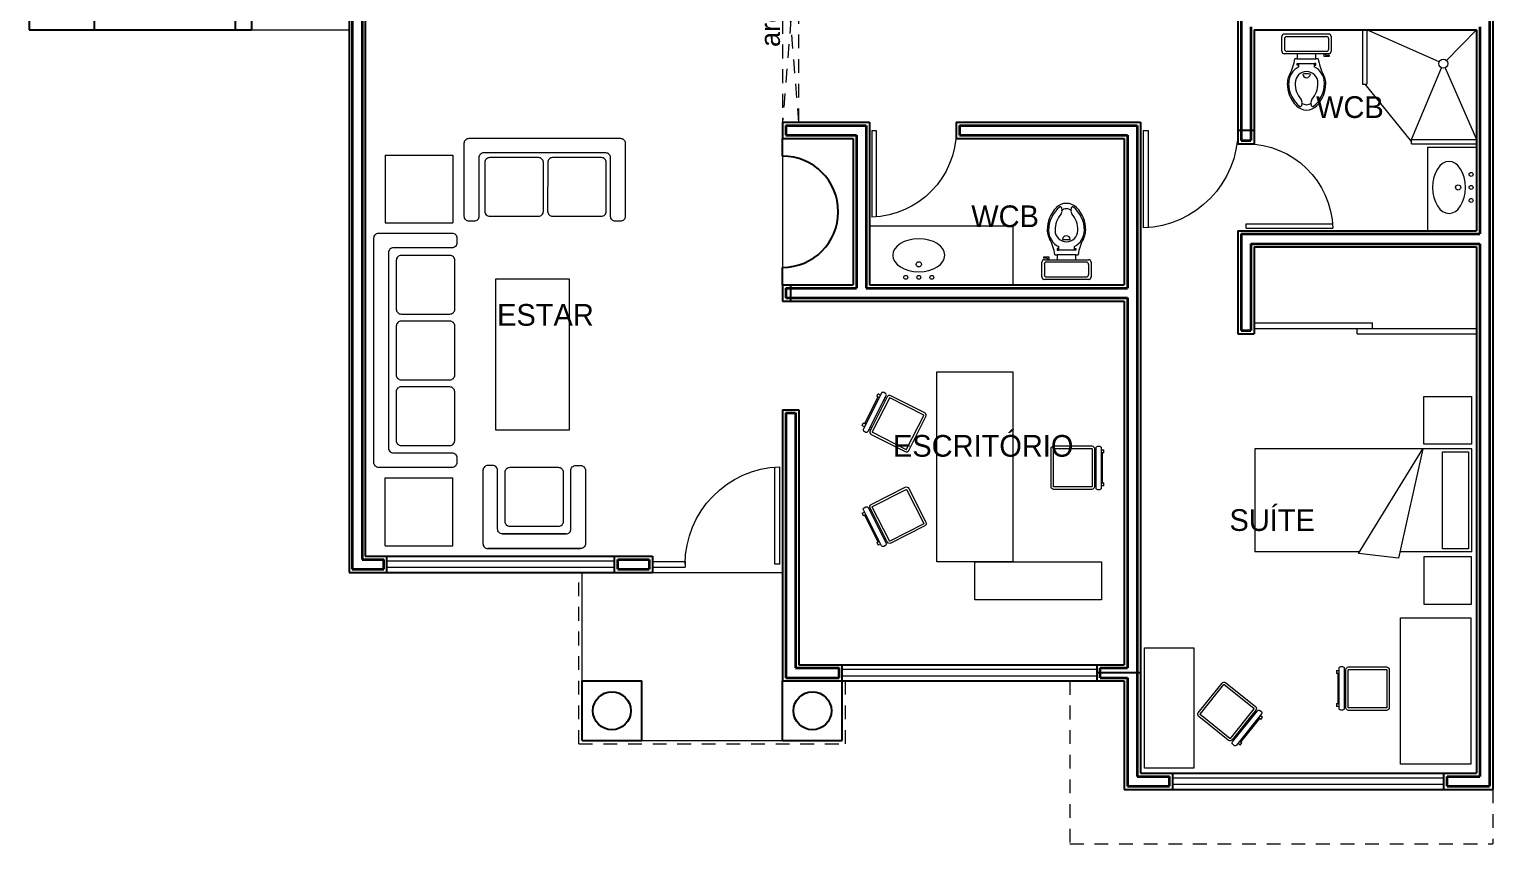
# Model space of a CAD drawing. Header units: millimetres. Extents: x 238 to 272, y 215.7 to 235.8.
# Drawn here: x 237.98 to 251.48, y 215.73 to 223.24 of the extents above; entities that cross this region are included whole.
import ezdxf

# ---------------------------------------------------------------- set-up
doc = ezdxf.new("R2010")
doc.units = ezdxf.units.MM
for name, pattern in [('CENTER2', [28.575, 19.05, -3.175, 3.175, -3.175]), ('DASHED', [19.05, 12.7, -6.35]), ('HIDDEN', [9.525, 6.35, -3.175])]:
    doc.linetypes.add(name, pattern=pattern)
for name, color, linetype in [('1', 1, 'CENTER2'), ('5', 5, 'Continuous'), ('7', 7, 'Continuous'), ('7t', 7, 'Continuous')]:
    doc.layers.add(name, color=color, linetype=linetype)
for name, color, linetype, lineweight in [('interior muros', 5, 'Continuous', 35), ('muebles', 6, 'Continuous', 5), ('muros', 7, 'Continuous', 25), ('nivel', 9, 'Continuous', 15), ('proyecciones', 8, 'DASHED', 9), ('ventanas', 2, 'Continuous', 5)]:
    doc.layers.add(name, color=color, linetype=linetype, lineweight=lineweight)
doc.styles.add('TEX', font='arial.ttf', dxfattribs={"height": 0.15})

# ---------------------------------------------------------------- blocks, each defined once
blk = doc.blocks.new('LOVESEAT')
for points in [[(0.05, 0.8), (0.1, 0.8, -0.414214), (0.15, 0.75), (0.15, 0.15, 0.414214), (0.2, 0.1), (1.45, 0.1, 0.414214), (1.5, 0.15), (1.5, 0.75, -0.414214), (1.55, 0.8), (1.6, 0.8, -0.414214), (1.65, 0.75), (1.65, 0, -0.414214), (1.6, -0.05), (0.05, -0.05, -0.414214), (0, 0), (0, 0.75, -0.414214)], [(0.745, 0.748), (0.245, 0.748, 0.414214), (0.195, 0.698), (0.195, 0.198, 0.414214), (0.245, 0.148), (0.745, 0.148, 0.414214), (0.795, 0.198), (0.795, 0.698, 0.414214)], [(1.389, 0.748), (0.889, 0.748, 0.414214), (0.839, 0.698), (0.839, 0.198, 0.414214), (0.889, 0.148), (1.389, 0.148, 0.414214), (1.439, 0.198), (1.439, 0.698, 0.414214)]]:
    blk.add_lwpolyline(points, format="xyb", close=True)
blk = doc.blocks.new('SILLON-2P')
blk.add_blockref('LOVESEAT', (-0.05, 0.05))
blk = doc.blocks.new('SOFA')
for points in [[(1.005, 0.299), (1.005, 0.249, -0.414214), (0.955, 0.199), (0.205, 0.199, -0.414214), (0.155, 0.249), (0.155, 2.549, -0.414214), (0.205, 2.599), (0.955, 2.599, -0.414214), (1.005, 2.549), (1.005, 2.499, -0.414214), (0.955, 2.449), (0.355, 2.449, 0.414214), (0.305, 2.399), (0.305, 0.399, 0.414214), (0.355, 0.349), (0.955, 0.349, -0.414214)], [(0.934, 2.37), (0.434, 2.37, 0.414214), (0.384, 2.32), (0.384, 1.82, 0.414214), (0.434, 1.77), (0.934, 1.77, 0.414214), (0.984, 1.82), (0.984, 2.32, 0.414214)], [(0.934, 1.697), (0.434, 1.697, 0.414214), (0.384, 1.647), (0.384, 1.147, 0.414214), (0.434, 1.097), (0.934, 1.097, 0.414214), (0.984, 1.147), (0.984, 1.647, 0.414214)], [(0.934, 1.024), (0.434, 1.024, 0.414214), (0.384, 0.974), (0.384, 0.474, 0.414214), (0.434, 0.424), (0.934, 0.424, 0.414214), (0.984, 0.474), (0.984, 0.974, 0.414214)]]:
    blk.add_lwpolyline(points, format="xyb", close=True)
blk = doc.blocks.new('SILLON-3P')
blk.add_blockref('SOFA', (-0.205, -0.199))
blk = doc.blocks.new('SILLON')
for points in [[(0.746, 0.217), (0.746, 0.868, 0.414214), (0.696, 0.918), (0.096, 0.918, -0.414214), (0.046, 0.968), (0.046, 1.018, -0.414214), (0.096, 1.068), (0.846, 1.068, -0.414214), (0.896, 1.018), (0.896, 0.067)], [(0.746, 0.868), (0.746, 0.217, -0.414214), (0.696, 0.167), (0.096, 0.167, 0.414214), (0.046, 0.117), (0.046, 0.067, 0.414214), (0.096, 0.017), (0.846, 0.017, 0.414214), (0.896, 0.067), (0.896, 1.018)]]:
    blk.add_lwpolyline(points, format="xyb")
blk.add_lwpolyline([(0.117, 0.242), (0.617, 0.242, 0.414214), (0.667, 0.292), (0.667, 0.792, 0.414214), (0.617, 0.842), (0.117, 0.842, 0.414214), (0.067, 0.792), (0.067, 0.292, 0.414214)], format="xyb", close=True)
blk = doc.blocks.new('MUCO01PL')
at = {"color": 0, "linetype": 'ByBlock'}
for p, q in [((0.183, -0.12), (-0.167, -0.12)), ((-0.158, -0.01), (-0.132, -0.01)), ((-0.158, -0.01), (-0.158, -0.035)), ((-0.158, -0.083), (-0.158, -0.098)), ((-0.132, -0.035), (-0.132, -0.01)), ((-0.132, -0.022), (0.145, -0.022)), ((-0.132, -0.098), (-0.132, -0.083)), ((0.145, -0.01), (0.171, -0.01)), ((0.145, -0.01), (0.145, -0.035)), ((0.145, -0.083), (0.145, -0.098)), ((0.171, -0.035), (0.171, -0.01)), ((0.171, -0.098), (0.171, -0.083)), ((0.186, -0.473), (0.186, -0.123))]:
    blk.add_line(p, q, dxfattribs=at)
for points in [[(0.19, -0.035), (-0.18, -0.035, 0.414214), (-0.195, -0.05), (-0.195, -0.068, 0.414214), (-0.18, -0.083), (0.19, -0.083, 0.414214), (0.205, -0.068), (0.205, -0.05, 0.414214)], [(0.183, -0.098), (-0.167, -0.098, 0.414214), (-0.192, -0.123), (-0.192, -0.473, 0.414214), (-0.167, -0.498), (0.183, -0.498, 0.414214), (0.208, -0.473), (0.208, -0.123, 0.414214)]]:
    blk.add_lwpolyline(points, format="xyb", close=True, dxfattribs=at)
for points in [[(-0.17, -0.123), (-0.17, -0.473)], [(-0.167, -0.475), (0.183, -0.475)]]:
    blk.add_lwpolyline(points, dxfattribs=at)
for centre, start, end in [((-0.167, -0.123), 90, 180), ((0.183, -0.123), 0, 90), ((-0.167, -0.473), 180, 270), ((0.183, -0.473), 270, 0)]:
    blk.add_arc(centre, 0.0029, start, end, dxfattribs=at)

msp = doc.modelspace()

# ---------------------------------------------------------------- linework, layer by layer
at = {"layer": '1', "ltscale": 0.03}
for p, q in [((249.281, 222.31), (249.131, 222.31)), ((245.006, 220.735), (245.006, 220.885)), ((248.231, 217.31), (247.831, 217.31))]:
    msp.add_line(p, q, dxfattribs=at)
at = {"layer": '5'}
for p, q in [((243.081, 217.235), (243.631, 217.235)), ((243.081, 216.685), (243.081, 217.235)), ((243.631, 216.685), (243.631, 217.235)), ((244.931, 216.685), (244.931, 217.235)), ((245.481, 216.685), (245.481, 217.235)), ((243.081, 216.685), (243.631, 216.685)), ((244.931, 216.685), (245.481, 216.685))]:
    msp.add_line(p, q, dxfattribs=at)
at = {"layer": '7'}
for centre in [(243.356, 216.96), (245.206, 216.96)]:
    msp.add_circle(centre, 0.175, dxfattribs=at)
at = {"layer": 'interior muros'}
for p, q in [((251.451, 230.355), (251.451, 216.265)), ((249.161, 224.405), (249.161, 222.215)), ((240.961, 224.255), (240.961, 218.265)), ((241.051, 224.255), (241.051, 218.355)), ((249.251, 223.265), (249.251, 222.215)), ((251.361, 223.265), (251.361, 221.355)), ((244.961, 222.355), (245.701, 222.355)), ((244.961, 222.355), (244.961, 222.265)), ((245.701, 222.355), (245.701, 220.855)), ((246.561, 222.355), (248.201, 222.355)), ((246.561, 222.355), (246.561, 222.265)), ((248.201, 222.355), (248.201, 216.355)), ((244.961, 222.265), (245.611, 222.265)), ((245.611, 222.265), (245.611, 220.855)), ((246.561, 222.265), (248.111, 222.265)), ((248.111, 222.265), (248.111, 220.855)), ((249.161, 222.215), (249.251, 222.215)), ((249.161, 221.355), (249.161, 220.465)), ((249.161, 221.355), (251.361, 221.355)), ((249.251, 221.265), (249.251, 220.465)), ((249.251, 221.265), (251.361, 221.265)), ((251.361, 221.265), (251.361, 216.355)), ((244.961, 220.855), (245.611, 220.855)), ((244.961, 220.855), (244.961, 220.765)), ((244.961, 220.765), (248.111, 220.765)), ((245.701, 220.855), (248.111, 220.855)), ((248.111, 220.765), (248.111, 217.355)), ((249.161, 220.465), (249.251, 220.465)), ((244.961, 219.705), (244.961, 217.265)), ((244.961, 219.705), (245.051, 219.705)), ((245.051, 219.705), (245.051, 217.355)), ((241.051, 218.355), (241.251, 218.355)), ((241.251, 218.265), (241.251, 218.355)), ((243.411, 218.355), (243.701, 218.355)), ((243.411, 218.265), (243.411, 218.355)), ((243.701, 218.355), (243.701, 218.265)), ((240.961, 218.265), (241.251, 218.265)), ((243.411, 218.265), (243.701, 218.265)), ((245.051, 217.355), (245.451, 217.355)), ((245.451, 217.265), (245.451, 217.355)), ((247.861, 217.265), (247.861, 217.355)), ((247.861, 217.355), (248.111, 217.355)), ((244.961, 217.265), (245.451, 217.265)), ((247.861, 217.265), (248.111, 217.265)), ((248.111, 217.265), (248.111, 216.265)), ((248.201, 216.355), (248.501, 216.355)), ((248.501, 216.265), (248.501, 216.355)), ((251.061, 216.355), (251.361, 216.355)), ((251.061, 216.265), (251.061, 216.355)), ((248.111, 216.265), (248.501, 216.265)), ((251.061, 216.265), (251.451, 216.265))]:
    msp.add_line(p, q, dxfattribs=at)
at = {"layer": 'muebles'}
for p, q in [((249.536, 223.039), (249.536, 223.175)), ((249.968, 223.198), (249.559, 223.198)), ((249.582, 223.175), (249.764, 223.175)), ((249.764, 223.175), (249.946, 223.175)), ((249.991, 223.175), (249.991, 223.039)), ((250.281, 223.235), (250.281, 222.735)), ((250.321, 223.235), (250.321, 222.735)), ((250.987, 222.942), (250.321, 223.235)), ((251.331, 223.235), (251.055, 222.955)), ((249.559, 223.152), (249.559, 223.061)), ((249.582, 223.039), (249.764, 223.039)), ((249.764, 223.039), (249.946, 223.039)), ((249.968, 223.061), (249.968, 223.152)), ((249.968, 223.016), (249.559, 223.016)), ((249.677, 222.97), (249.656, 222.97)), ((249.677, 223.016), (249.677, 222.97)), ((249.677, 222.97), (249.85, 222.97)), ((249.69, 222.921), (249.694, 222.921)), ((249.69, 222.918), (249.694, 222.918)), ((249.694, 222.927), (249.834, 222.927)), ((249.694, 222.896), (249.694, 222.927)), ((249.834, 222.927), (249.834, 222.896)), ((249.837, 222.921), (249.834, 222.921)), ((249.837, 222.918), (249.834, 222.918)), ((249.85, 222.97), (249.85, 223.016)), ((249.872, 222.97), (249.85, 222.97)), ((249.941, 223.012), (249.923, 223.012)), ((249.923, 223.012), (249.923, 222.994)), ((249.923, 222.994), (249.977, 222.994)), ((249.941, 223.003), (249.941, 223.012)), ((249.977, 222.999), (249.941, 223.003)), ((249.977, 222.994), (249.977, 222.999)), ((250.731, 222.225), (251.009, 222.886)), ((251.043, 222.886), (251.331, 222.225)), ((250.281, 222.735), (250.321, 222.735)), ((250.301, 222.735), (250.731, 222.205)), ((249.721, 222.563), (249.716, 222.536)), ((249.811, 222.536), (249.806, 222.563)), ((245.755, 222.31), (245.795, 222.31)), ((245.755, 222.31), (245.755, 221.51)), ((245.795, 222.31), (245.795, 221.512)), ((248.258, 222.31), (248.303, 222.31)), ((248.258, 222.31), (248.258, 221.41)), ((248.303, 222.31), (248.303, 221.413)), ((250.731, 222.185), (250.731, 222.225)), ((250.731, 222.225), (251.331, 222.225)), ((241.263, 222.082), (241.888, 222.082)), ((241.263, 222.082), (241.263, 221.457)), ((241.888, 222.082), (241.888, 221.457)), ((250.731, 222.185), (251.331, 222.185)), ((250.881, 222.154), (250.881, 221.385)), ((247.502, 221.599), (247.507, 221.571)), ((247.592, 221.571), (247.597, 221.599)), ((241.263, 221.457), (241.888, 221.457)), ((247.055, 221.426), (245.731, 221.426)), ((249.206, 221.409), (249.206, 221.449)), ((249.206, 221.449), (250.004, 221.449)), ((249.206, 221.409), (250.006, 221.409)), ((247.39, 221.14), (247.336, 221.14)), ((247.336, 221.14), (247.336, 221.135)), ((247.336, 221.135), (247.372, 221.131)), ((247.372, 221.131), (247.372, 221.122)), ((247.39, 221.122), (247.39, 221.14)), ((247.441, 221.164), (247.463, 221.164)), ((247.463, 221.164), (247.463, 221.118)), ((247.636, 221.164), (247.463, 221.164)), ((247.476, 221.216), (247.479, 221.216)), ((247.476, 221.213), (247.479, 221.213)), ((247.479, 221.207), (247.479, 221.238)), ((247.62, 221.207), (247.479, 221.207)), ((247.62, 221.238), (247.62, 221.207)), ((247.623, 221.216), (247.62, 221.216)), ((247.623, 221.213), (247.62, 221.213)), ((247.636, 221.118), (247.636, 221.164)), ((247.636, 221.164), (247.658, 221.164)), ((247.322, 220.959), (247.322, 221.095)), ((247.345, 221.118), (247.754, 221.118)), ((247.345, 221.073), (247.345, 220.982)), ((247.549, 221.095), (247.367, 221.095)), ((247.372, 221.122), (247.39, 221.122)), ((247.731, 221.095), (247.549, 221.095)), ((247.754, 220.982), (247.754, 221.073)), ((247.777, 221.095), (247.777, 220.959)), ((247.754, 220.936), (247.345, 220.936)), ((247.367, 220.959), (247.731, 220.959)), ((249.281, 220.535), (250.373, 220.535)), ((249.281, 220.485), (251.331, 220.485)), ((250.23, 220.435), (250.23, 220.485)), ((250.373, 220.485), (250.373, 220.535)), ((250.23, 220.435), (251.331, 220.435)), ((251.288, 219.374), (249.288, 219.374)), ((250.242, 218.41), (250.835, 219.374)), ((250.835, 219.374), (250.611, 218.367)), ((241.263, 219.106), (241.888, 219.106)), ((241.263, 218.481), (241.263, 219.106)), ((241.888, 218.481), (241.888, 219.106)), ((244.859, 218.31), (244.859, 219.207)), ((244.904, 218.31), (244.904, 219.21)), ((241.263, 218.481), (241.888, 218.481)), ((243.731, 218.335), (244.031, 218.335)), ((244.031, 218.335), (244.031, 218.285)), ((244.904, 218.31), (244.859, 218.31)), ((250.251, 218.424), (249.288, 218.424)), ((250.611, 218.367), (250.242, 218.41)), ((251.288, 218.424), (250.624, 218.424)), ((243.731, 218.285), (244.031, 218.285))]:
    msp.add_line(p, q, dxfattribs=at)
at = {"layer": 'muebles', "ltscale": 0.03}
for p, q in [((250.881, 222.154), (251.331, 222.154)), ((247.055, 221.426), (247.055, 220.885))]:
    msp.add_line(p, q, dxfattribs=at)
at = {"layer": 'muebles', "ltscale": 0.02}
for p, q in [((249.288, 219.374), (249.288, 218.424)), ((251.288, 218.424), (251.288, 219.374))]:
    msp.add_line(p, q, dxfattribs=at)
at = {"layer": 'muebles'}
for points in [[(249.69, 222.912), (249.677, 222.912), (249.677, 222.927), (249.69, 222.927)], [(249.837, 222.912), (249.85, 222.912), (249.85, 222.927), (249.837, 222.927)], [(247.476, 221.222), (247.463, 221.222), (247.463, 221.207), (247.476, 221.207)], [(247.623, 221.222), (247.636, 221.222), (247.636, 221.207), (247.623, 221.207)], [(242.286, 220.942), (242.963, 220.942), (242.963, 219.546), (242.286, 219.546)], [(246.354, 220.083), (247.054, 220.083), (247.054, 218.333), (246.354, 218.333)], [(250.847, 219.856), (251.284, 219.856), (251.284, 219.419), (250.847, 219.419)], [(251.017, 219.346), (251.258, 219.346), (251.258, 218.453), (251.017, 218.453)], [(247.872, 217.983), (246.704, 217.983), (246.704, 218.333), (247.872, 218.333)], [(250.847, 217.942), (251.284, 217.942), (251.284, 218.379), (250.847, 218.379)], [(251.279, 216.468), (250.629, 216.468), (250.629, 217.817), (251.279, 217.817)], [(248.724, 216.432), (248.268, 216.432), (248.268, 217.54), (248.724, 217.54)]]:
    msp.add_lwpolyline(points, close=True, dxfattribs=at)
for centre, radius in [((251.026, 222.925), 0.0424), ((251.162, 221.784), 0.024), ((251.282, 221.904), 0.018), ((251.282, 221.784), 0.018), ((251.282, 221.664), 0.018), ((246.187, 221.075), 0.024), ((246.067, 220.955), 0.018), ((246.187, 220.955), 0.018), ((246.307, 220.955), 0.018)]:
    msp.add_circle(centre, radius, dxfattribs=at)
for centre, radius, start, end in [((249.559, 223.175), 0.0228, 90, 180), ((249.582, 223.152), 0.0228, 90, 180), ((249.946, 223.152), 0.0228, 0, 90), ((249.968, 223.175), 0.0228, 360, 90), ((249.559, 223.039), 0.0228, 180, 270), ((249.582, 223.061), 0.0228, 180, 270), ((249.946, 223.061), 0.0228, 270, 0), ((249.968, 223.039), 0.0228, 270, 0), ((249.764, 222.746), 0.165, 115.1027, 180), ((249.227, 223.029), 0.433, 331.6041, 352.2427), ((249.764, 222.746), 0.165, 0, 64.8973), ((250.301, 223.029), 0.433, 187.7573, 208.3959), ((249.773, 222.742), 0.186, 162.9805, 179.6851), ((249.681, 222.77), 0.091, 144.2922, 162.9805), ((249.764, 222.746), 0.105, 0, 180), ((249.764, 222.496), 0.335, 83.9153, 96.0847), ((249.764, 222.831), 0.0356, 183.0424, 270.2742), ((249.764, 222.831), 0.0356, 270.2742, 356.9576), ((249.846, 222.77), 0.091, 17.0195, 35.7078), ((249.755, 222.742), 0.186, 0.3149, 17.0195), ((249.883, 222.743), 0.297, 179.985, 224.1997), ((249.876, 222.746), 0.278, 180, 231.0081), ((249.895, 222.746), 0.237, 180, 220.0983), ((249.632, 222.746), 0.237, 319.9017, 0), ((249.651, 222.746), 0.278, 308.9919, 0), ((249.644, 222.743), 0.297, 315.8003, 0.015), ((249.764, 222.629), 0.132, 224.9347, 270), ((249.707, 222.538), 0.0092, 230.9715, 346.9118), ((249.684, 222.571), 0.0381, 348.0325, 37.481), ((249.764, 222.609), 0.0626, 227.2109, 270), ((249.764, 222.609), 0.0626, 270, 312.7891), ((249.764, 222.629), 0.132, 270, 315.0653), ((249.843, 222.571), 0.0381, 142.519, 191.9675), ((249.82, 222.538), 0.0092, 193.0882, 309.0285), ((247.669, 221.391), 0.297, 135.8003, 180.015), ((247.662, 221.388), 0.278, 128.9919, 180), ((247.681, 221.388), 0.237, 139.9017, 180), ((247.549, 221.505), 0.132, 90, 135.0653), ((247.493, 221.596), 0.0092, 13.0882, 129.0285), ((247.47, 221.563), 0.0381, 322.519, 11.9675), ((247.549, 221.525), 0.0626, 90, 132.7891), ((247.549, 221.505), 0.132, 44.9347, 90), ((247.549, 221.525), 0.0626, 47.2109, 90), ((247.629, 221.563), 0.0381, 168.0325, 217.481), ((247.606, 221.596), 0.0092, 50.9715, 166.9118), ((247.418, 221.388), 0.237, 0, 40.0983), ((247.437, 221.388), 0.278, 360, 51.0081), ((247.43, 221.391), 0.297, 359.985, 44.1997), ((247.558, 221.392), 0.186, 180.3149, 197.0195), ((247.467, 221.364), 0.091, 197.0195, 215.7078), ((247.549, 221.388), 0.165, 180, 244.8973), ((247.013, 221.105), 0.433, 7.7573, 28.3959), ((247.549, 221.388), 0.105, 180, 0), ((247.549, 221.303), 0.0356, 90.2742, 176.9576), ((247.549, 221.638), 0.335, 263.9153, 276.0847), ((247.549, 221.303), 0.0356, 3.0424, 90.2742), ((247.549, 221.388), 0.165, 295.1027, 0), ((248.086, 221.105), 0.433, 151.6041, 172.2427), ((247.632, 221.364), 0.091, 324.2922, 342.9805), ((247.54, 221.392), 0.186, 342.9805, 359.6851), ((247.345, 221.095), 0.0228, 90, 180), ((247.367, 221.073), 0.0228, 90, 180), ((247.731, 221.073), 0.0228, 360, 90), ((247.754, 221.095), 0.0228, 360, 90), ((247.345, 220.959), 0.0228, 180, 270), ((247.367, 220.982), 0.0228, 180, 270), ((247.731, 220.982), 0.0228, 270, 0), ((247.754, 220.959), 0.0228, 270, 0)]:
    msp.add_arc(centre, radius, start, end, dxfattribs=at)
at = {"layer": 'muebles', "linetype": 'HIDDEN', "extrusion": (0, 0, -1)}
for centre, major_axis, start_param, end_param in [((245.731, 222.31), (-0.566, 0.566), 2.356194, 3.896986), ((248.231, 222.31), (-0.636, 0.636), 2.356194, 3.896986), ((249.206, 221.385), (0.566, 0.566), -0.785398, 0.755394), ((244.931, 218.31), (-0.636, 0.636), 5.497787, 7.038579)]:
    msp.add_ellipse(centre, major_axis=major_axis, ratio=1, start_param=start_param, end_param=end_param, dxfattribs=at)
at = {"layer": 'muebles', "extrusion": (0, 0, -1)}
for centre, major_axis in [((251.078, 221.784), (0, 0.24)), ((246.187, 221.159), (0.24, 0))]:
    msp.add_ellipse(centre, major_axis=major_axis, ratio=0.632929, dxfattribs=at)
at = {"layer": 'muros'}
for p, q in [((237.981, 235.785), (237.981, 223.235)), ((251.481, 230.385), (251.481, 216.235)), ((249.131, 224.435), (249.131, 222.185)), ((240.931, 224.285), (240.931, 218.235)), ((241.081, 224.285), (241.081, 218.385)), ((238.581, 223.385), (238.581, 223.235)), ((239.881, 223.385), (239.881, 223.235)), ((240.031, 223.385), (240.031, 223.235)), ((237.981, 223.235), (240.031, 223.235)), ((249.281, 223.235), (249.281, 222.185)), ((249.281, 223.235), (251.331, 223.235)), ((251.331, 223.235), (251.331, 221.385)), ((244.931, 222.385), (244.931, 222.235)), ((244.931, 222.385), (245.731, 222.385)), ((245.731, 222.385), (245.731, 220.885)), ((246.531, 222.385), (246.531, 222.235)), ((246.531, 222.385), (248.231, 222.385)), ((248.231, 222.385), (248.231, 216.385)), ((244.931, 222.073), (244.931, 222.235)), ((244.931, 222.235), (245.581, 222.235)), ((245.581, 222.235), (245.581, 220.885)), ((246.531, 222.235), (248.081, 222.235)), ((248.081, 222.235), (248.081, 220.885)), ((249.131, 222.185), (249.281, 222.185)), ((249.131, 221.385), (251.331, 221.385)), ((249.131, 221.385), (249.131, 220.435)), ((249.281, 221.235), (251.331, 221.235)), ((249.281, 221.235), (249.281, 220.435)), ((251.331, 221.235), (251.331, 216.385)), ((244.931, 220.885), (244.931, 221.047)), ((244.931, 220.885), (244.931, 220.735)), ((244.931, 220.885), (245.581, 220.885)), ((245.731, 220.885), (248.081, 220.885)), ((244.931, 220.735), (248.081, 220.735)), ((248.081, 220.735), (248.081, 217.385)), ((249.131, 220.435), (249.281, 220.435)), ((244.931, 219.735), (244.931, 217.235)), ((244.931, 219.735), (245.081, 219.735)), ((245.081, 219.735), (245.081, 217.385)), ((241.081, 218.385), (243.731, 218.385)), ((241.281, 218.235), (241.281, 218.385)), ((243.381, 218.235), (243.381, 218.385)), ((243.731, 218.385), (243.731, 218.235)), ((240.931, 218.235), (243.731, 218.235)), ((245.081, 217.385), (248.081, 217.385)), ((245.481, 217.235), (245.481, 217.385)), ((247.831, 217.235), (247.831, 217.385)), ((244.931, 217.235), (248.081, 217.235)), ((248.081, 217.235), (248.081, 216.235)), ((248.231, 216.385), (251.331, 216.385)), ((248.531, 216.235), (248.531, 216.385)), ((251.031, 216.235), (251.031, 216.385)), ((248.081, 216.235), (251.481, 216.235))]:
    msp.add_line(p, q, dxfattribs=at)
msp.add_arc((244.931, 221.56), 0.513, 270, 90, dxfattribs=at)
at = {"layer": 'nivel'}
for p, q in [((240.031, 223.235), (240.931, 223.235)), ((244.931, 222.073), (244.931, 221.047)), ((243.081, 217.235), (243.081, 218.235)), ((243.731, 218.235), (244.931, 218.235)), ((243.631, 216.685), (244.931, 216.685))]:
    msp.add_line(p, q, dxfattribs=at)
at = {"layer": 'proyecciones', "ltscale": 0.01}
for p, q in [((244.931, 224.235), (244.931, 222.385)), ((245.081, 222.385), (244.931, 224.235)), ((245.081, 224.235), (244.931, 222.385)), ((245.081, 222.385), (245.081, 224.235)), ((243.051, 216.655), (243.051, 218.235)), ((245.511, 216.655), (245.511, 217.235)), ((247.581, 217.235), (247.581, 215.735)), ((243.051, 216.655), (245.511, 216.655)), ((251.481, 216.235), (251.481, 215.735)), ((247.581, 215.735), (251.481, 215.735))]:
    msp.add_line(p, q, dxfattribs=at)
at = {"layer": 'ventanas'}
for p, q in [((243.381, 218.34), (241.281, 218.34)), ((243.381, 218.28), (241.281, 218.28)), ((247.831, 217.34), (245.481, 217.34)), ((247.831, 217.28), (245.481, 217.28)), ((251.031, 216.34), (248.531, 216.34)), ((251.031, 216.28), (248.531, 216.28))]:
    msp.add_line(p, q, dxfattribs=at)

# ---------------------------------------------------------------- block references
at = {"layer": 'muebles', "yscale": 0.9000000000000057, "zscale": 0.9}
for name, p, xscale, rotation in [('SILLON-2P', (243.434, 222.237), 0.9000000000000099, 179.988365923144), ('SILLON-3P', (241.205, 219.203), 0.900000000000013, 359.9800085328138)]:
    msp.add_blockref(name, p, dxfattribs=dict(at, xscale=xscale, rotation=rotation))
at = {"layer": 'muebles', "linetype": 'ByBlock', "rotation": 63.10317536231472}
msp.add_blockref('MUCO01PL', (245.726, 219.734), dxfattribs=at)
at = {"layer": 'muebles', "linetype": 'ByBlock', "xscale": -1}
for p, rotation in [((247.905, 219.193), 270), ((245.726, 218.635), 116.8968246376853), ((250.029, 217.172), 90), ((249.258, 216.761), 231.2697501789373)]:
    msp.add_blockref('MUCO01PL', p, dxfattribs=dict(at, rotation=rotation))
at = {"layer": 'muebles', "extrusion": (0, 0, -1), "xscale": -0.9000000000000057, "yscale": 0.9000000000000057, "zscale": -0.9, "rotation": 90}
msp.add_blockref('SILLON', (-242.151, 219.262), dxfattribs=at)

# ---------------------------------------------------------------- texts
at = {"layer": '7t', "linetype": 'Continuous', "style": 'TEX'}
msp.add_text('arco', height=0.18, rotation=90, dxfattribs=at).set_placement((244.906, 223.078))
at = {"layer": '7t'}
for s, p in [('WCB', (249.852, 222.424)), ('WCB', (246.671, 221.418)), ('ESTAR', (242.297, 220.509)), ('ESCRITÓRIO', (245.949, 219.302)), ('SUÍTE', (249.053, 218.618))]:
    msp.add_text(s, height=0.2, dxfattribs=at).set_placement(p)

doc.saveas('drawing.dxf')
